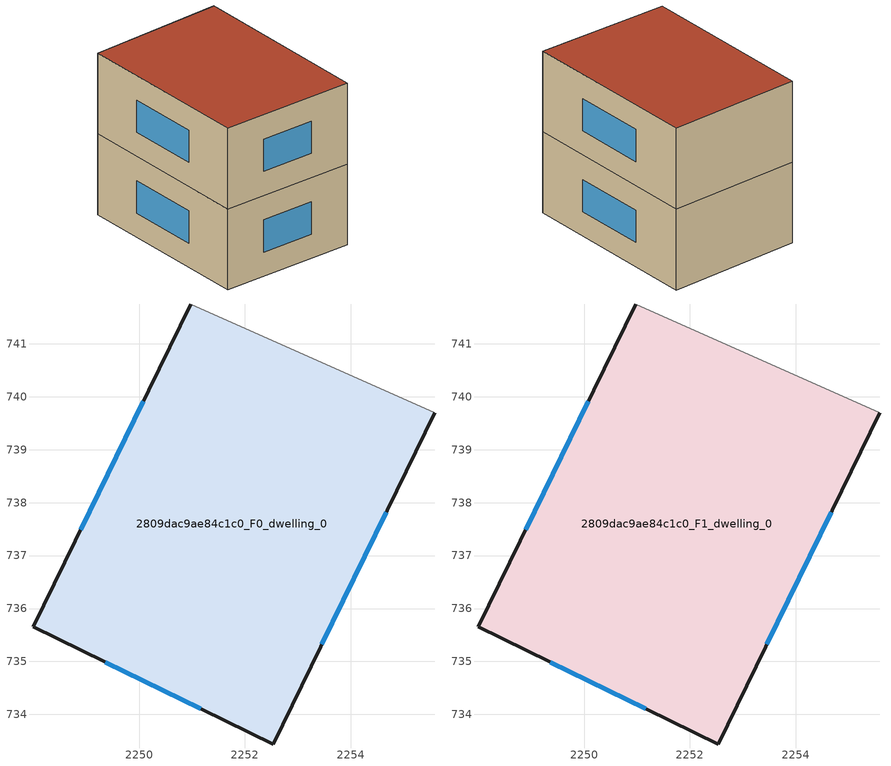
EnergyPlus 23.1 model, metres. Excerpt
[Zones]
2809dac9ae84c1c0_F0_dwelling_0
 floor ground (EU_floor_Construction): 2255.58,739.7 2252.53,733.44 2248,735.65 2250.97,741.75 z0
 wall outside (EU_wall_Construction): 2250.97,741.75 2248,735.65 2252.53,733.44 2255.58,739.7 z0:3
 wall adiabatic (EU_wall_Construction): 2255.58,739.7 2250.97,741.75 z0:3
 window (EU_Window_Construction): 2253.45,735.33 2254.67,737.82 / 2249.37,734.99 2251.17,734.11 / 2250.08,739.91 2248.9,737.49 z0.9:2.1
2809dac9ae84c1c0_F1_dwelling_0
 floor to 2809dac9ae84c1c0_F0_dwelling_0 (EU_floor_Construction): 2255.58,739.7 2252.53,733.44 2248,735.65 2250.97,741.75 z3
 wall outside (EU_wall_Construction): 2250.97,741.75 2248,735.65 2252.53,733.44 2255.58,739.7 z3:6
 wall adiabatic (EU_wall_Construction): 2255.58,739.7 2250.97,741.75 z3:6
 window (EU_Window_Construction): 2253.45,735.33 2254.67,737.82 / 2249.37,734.99 2251.17,734.11 / 2250.08,739.91 2248.9,737.49 z3.9:5.1
 roof outside (EU_roof_Construction): 2252.53,733.44 2255.58,739.7 2250.97,741.75 2248,735.65 z6
[Building]
EU S2 Campaign: North Axis=0; Terrain=City; Solar Distribution=FullExterior
[Site:Location]
Bologna: Latitude=44.5; Longitude=11.25; Time Zone=1; Elevation=37
[SizingPeriod:WeatherFileDays]
AnnualSizingPeriod: Begin Month=1; Begin Day of Month=1; End Month=12; End Day of Month=31; Day of Week for Start Day=Monday; Use Weather File Daylight Saving Period=No; Use Weather File Rain and Snow Indicators=No
[MATERIAL]
EU_InternalMass_Material: Roughness=MediumRough; Thickness=0.1; Conductivity=1; Density=1800; Specific Heat=900; Thermal Absorptance=0.9; Solar Absorptance=0.7; Visible Absorptance=0.7
[MATERIAL:NOMASS] Roughness=MediumRough; Thermal Absorptance=0.9; Solar Absorptance=0.7; Visible Absorptance=0.7
Name | Thermal Resistance
EU_wall_NoMass | 0.734017
EU_roof_NoMass | 0.658631
EU_floor_NoMass | 0.747526
[WINDOWMATERIAL:SIMPLEGLAZINGSYSTEM]
EU_Window_SimpleGlazing: UFactor=4.06248; Solar Heat Gain Coefficient=0.85; Visible Transmittance=0.85
[CONSTRUCTION]
EU_wall_Construction: EU_wall_NoMass
EU_roof_Construction: EU_roof_NoMass
EU_floor_Construction: EU_floor_NoMass
EU_Window_Construction: EU_Window_SimpleGlazing
EU_InternalMass_Construction: EU_InternalMass_Material
[ZONE] Type=1; Multiplier=1; Ceiling Height=autocalculate; Volume=103.984; Floor Area=autocalculate; Part of Total Floor Area=Yes
2809dac9ae84c1c0_F0_dwelling_0; 2809dac9ae84c1c0_F1_dwelling_0
[INTERNALMASS] Construction=EU_InternalMass_Construction; Surface Area=34.6614
Name | Zone or ZoneList
2809dac9ae84c1c0_F0_dwelling_0_EU_InternalMass | 2809dac9ae84c1c0_F0_dwelling_0
2809dac9ae84c1c0_F1_dwelling_0_EU_InternalMass | 2809dac9ae84c1c0_F1_dwelling_0
[OTHEREQUIPMENT] Fuel Type=Electricity; Design Level Calculation Method=Watts/Area; Power per Zone Floor Area=1; Fraction Latent=0; Fraction Radiant=0; Fraction Lost=0; Carbon Dioxide Generation Rate=0; EndUse Subcategory=EU_Step8_InternalGains
Name | Zone or ZoneList or Space or SpaceList | Schedule
EU_Step8_InternalGain_2809dac9ae84c1c0_F0_dwelling_0_f000 | 2809dac9ae84c1c0_F0_dwelling_0 | EU_Step8_GainSchedule_2809dac9ae84c1c0_F0_dwelling_0_f000
EU_Step8_InternalGain_2809dac9ae84c1c0_F1_dwelling_0_f000 | 2809dac9ae84c1c0_F1_dwelling_0 | EU_Step8_GainSchedule_2809dac9ae84c1c0_F1_dwelling_0_f000
[ZONEVENTILATION:DESIGNFLOWRATE] Schedule=EU_AlwaysOn; Design Flow Rate Calculation Method=AirChanges/Hour; Air Changes per Hour=0.656562; Ventilation Type=Natural; Fan Pressure Rise=0; Fan Total Efficiency=1; Constant Term Coefficient=1; Temperature Term Coefficient=0; Velocity Term Coefficient=0; Velocity Squared Term Coefficient=0; Minimum Indoor Temperature=-100; Maximum Indoor Temperature=100; Delta Temperature=-100; Minimum Outdoor Temperature=-100; Maximum Outdoor Temperature=100; Maximum Wind Speed=40
Name | Zone or ZoneList or Space or SpaceList
EU_ConstantAir_2809dac9ae84c1c0_F0_dwelling_0 | 2809dac9ae84c1c0_F0_dwelling_0
EU_ConstantAir_2809dac9ae84c1c0_F1_dwelling_0 | 2809dac9ae84c1c0_F1_dwelling_0
[HVACTEMPLATE:THERMOSTAT] Constant Heating Setpoint=20; Constant Cooling Setpoint=50
EU_HeatOnly_2809dac9ae84c1c0_F0_dwelling_0; EU_HeatOnly_2809dac9ae84c1c0_F1_dwelling_0
[HVACTEMPLATE:ZONE:IDEALLOADSAIRSYSTEM] System Availability Schedule=EU_AlwaysOn; Maximum Heating Supply Air Temperature=50; Minimum Cooling Supply Air Temperature=13; Maximum Heating Supply Air Humidity Ratio=0.0156; Minimum Cooling Supply Air Humidity Ratio=0.0077; Heating Limit=NoLimit; Cooling Limit=NoLimit; Heating Availability Schedule=EU_AlwaysOn; Cooling Availability Schedule=EU_CoolingOff; Dehumidification Control Type=ConstantSensibleHeatRatio; Cooling Sensible Heat Ratio=0.7; Dehumidification Setpoint=60; Humidification Control Type=None; Humidification Setpoint=30; Outdoor Air Method=None; Outdoor Air Flow Rate per Person=0.00944; Outdoor Air Flow Rate per Zone Floor Area=0; Outdoor Air Flow Rate per Zone=0; Demand Controlled Ventilation Type=None; Outdoor Air Economizer Type=NoEconomizer; Heat Recovery Type=None; Sensible Heat Recovery Effectiveness=0.7; Latent Heat Recovery Effectiveness=0.65
Name | Template Thermostat
2809dac9ae84c1c0_F0_dwelling_0 | EU_HeatOnly_2809dac9ae84c1c0_F0_dwelling_0
2809dac9ae84c1c0_F1_dwelling_0 | EU_HeatOnly_2809dac9ae84c1c0_F1_dwelling_0
[SIZING:ZONE] Zone Cooling Design Supply Air Temperature Input Method=SupplyAirTemperature; Zone Cooling Design Supply Air Temperature=13; Zone Heating Design Supply Air Temperature Input Method=SupplyAirTemperature; Zone Heating Design Supply Air Temperature=50; Zone Cooling Design Supply Air Humidity Ratio=0.008; Zone Heating Design Supply Air Humidity Ratio=0.008; Cooling Design Air Flow Method=DesignDay; Cooling Design Air Flow Rate=0; Cooling Minimum Air Flow per Zone Floor Area=0.000762; Cooling Minimum Air Flow=0; Cooling Minimum Air Flow Fraction=0.2; Heating Design Air Flow Method=DesignDay; Heating Design Air Flow Rate=0; Heating Maximum Air Flow per Zone Floor Area=0.002032; Heating Maximum Air Flow=0.141576; Heating Maximum Air Flow Fraction=0.3; Account for Dedicated Outdoor Air System=No; Dedicated Outdoor Air System Control Strategy=NeutralSupplyAir; Dedicated Outdoor Air Low Setpoint Temperature for Design=autosize; Dedicated Outdoor Air High Setpoint Temperature for Design=autosize; Zone Load Sizing Method=Sensible Load Only No Latent Load; Zone Latent Cooling Design Supply Air Humidity Ratio Input Method=HumidityRatioDifference; Zone Cooling Design Supply Air Humidity Ratio Difference=0.005; Zone Latent Heating Design Supply Air Humidity Ratio Input Method=HumidityRatioDifference; Zone Humidification Design Supply Air Humidity Ratio Difference=0.005
2809dac9ae84c1c0_F0_dwelling_0; 2809dac9ae84c1c0_F1_dwelling_0
[SCHEDULE:CONSTANT]
Name | Hourly Value
EU_AlwaysOn | 1
EU_CoolingOff | 0
[SCHEDULE:FILE] Column Number=1; Rows to Skip at Top=0; Number of Hours of Data=8760; Column Separator=Comma; Interpolate to Timestep=No; Minutes per Item=60; Adjust Schedule for Daylight Savings=Yes
Name | File
EU_Step8_GainSchedule_2809dac9ae84c1c0_F0_dwelling_0_f000 | ../../schedules/2809dac9ae84c1c0/2809dac9ae84c1c0_F0_dwelling_0_f000_gain.csv
EU_Step8_GainSchedule_2809dac9ae84c1c0_F1_dwelling_0_f000 | ../../schedules/2809dac9ae84c1c0/2809dac9ae84c1c0_F1_dwelling_0_f000_gain.csv
